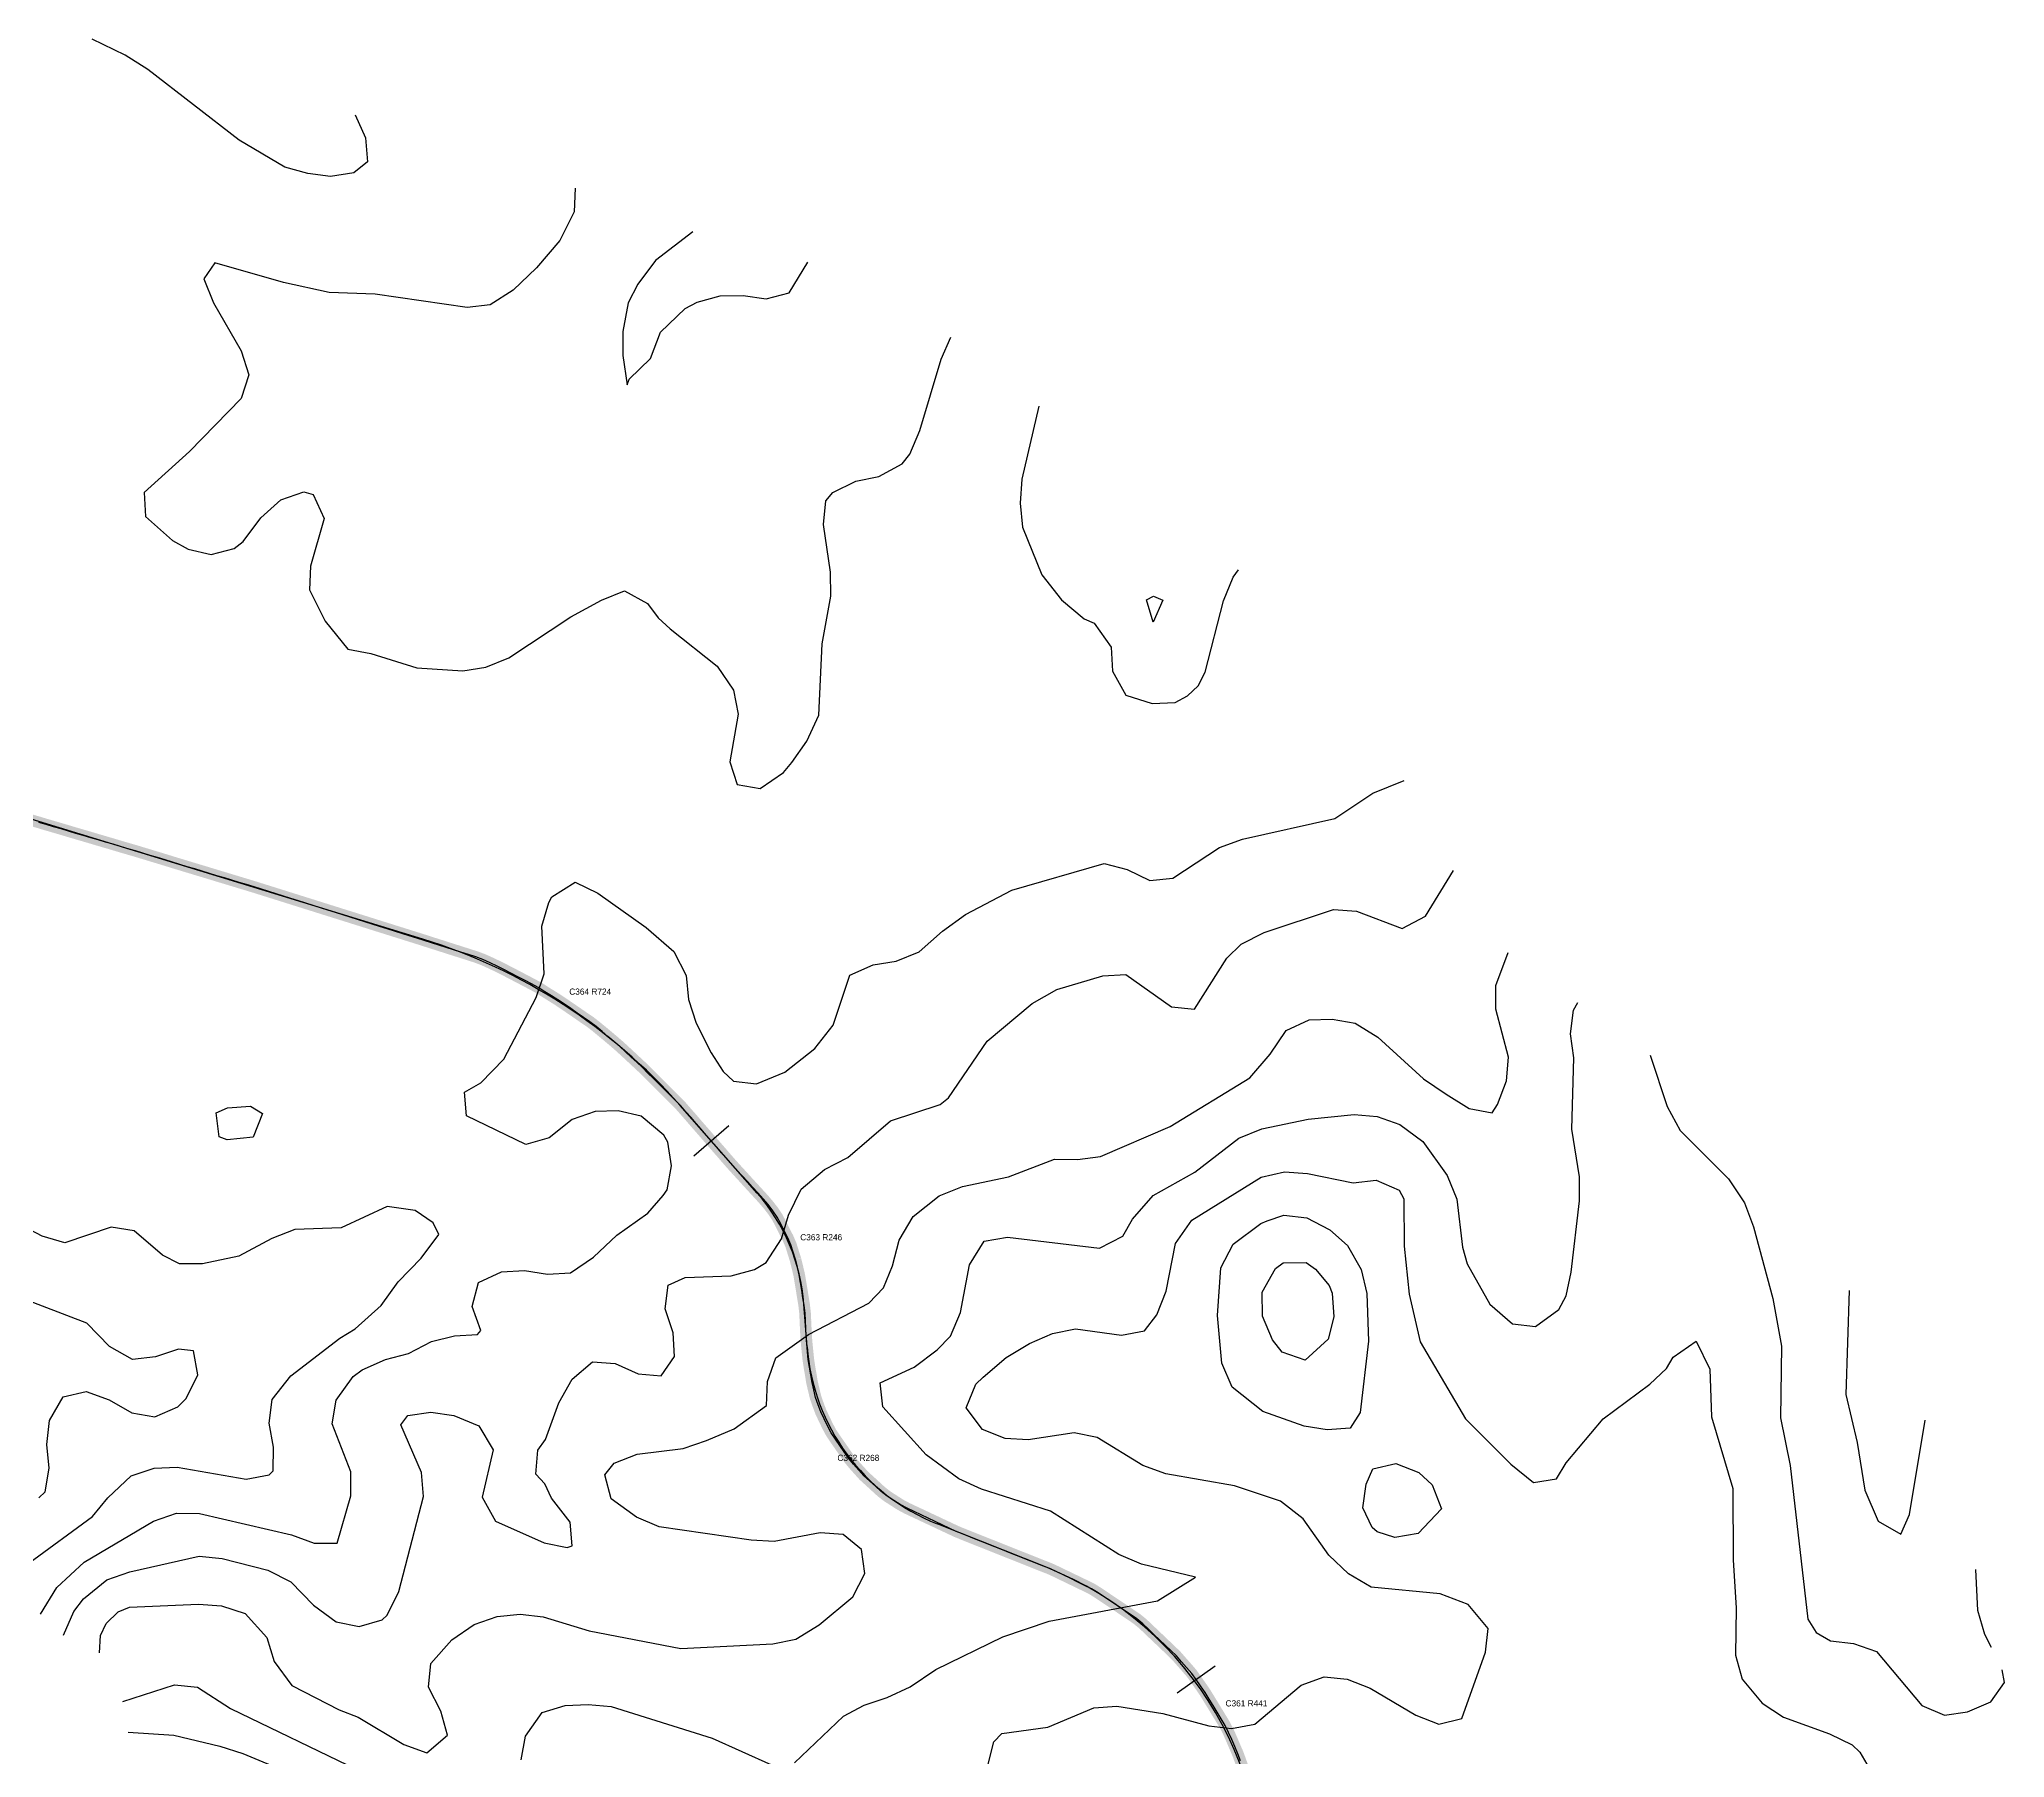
# Model space of a CAD drawing. Header units: metres. Extents: x 697254 to 930473, y 8023396 to 8227001.
# Drawn here: x 760094 to 762631, y 8183453 to 8185671 of the extents above; entities that cross this region are included whole.
import ezdxf

# ---------------------------------------------------------------- set-up
doc = ezdxf.new("R2010")
doc.units = ezdxf.units.M
for name, color, linetype in [('ALIGNMENT_FITTED', 4, 'Continuous'), ('CENTRELINE', 7, 'Continuous'), ('CHAINAGE', 7, 'Continuous'), ('CONTOUR_10M', 33, 'Continuous'), ('CONTOUR_INDEX_50M', 34, 'Continuous'), ('CURVE_LABELS', 4, 'Continuous'), ('GRADE_0-4', 3, 'Continuous'), ('GRADE_4-6', 2, 'Continuous'), ('GRADE_6-8', 30, 'Continuous')]:
    doc.layers.add(name, color=color, linetype=linetype)

msp = doc.modelspace()

# ---------------------------------------------------------------- linework, layer by layer
at = {"layer": 'ALIGNMENT_FITTED'}
for p, q in [((760588.8, 8184509.3), (759929.8, 8184711.1)), ((761020.3, 8184181.7), (760920.8, 8184294.8)), ((761084.8, 8183983), (761080.7, 8184038.1)), ((761394.6, 8183698.1), (761252.8, 8183754.6))]:
    msp.add_line(p, q, dxfattribs=at)
for centre, radius, start, end in [((760376.7, 8183816.6), 724.4, 41.3119, 72.9754), ((760835.8, 8184019.6), 245.6, 4.328, 41.3119), ((761351.7, 8184003.2), 267.6, -175.672, -111.6918), ((761231.6, 8183288.3), 441, -7.5708, 68.3082)]:
    msp.add_arc(centre, radius, start, end, dxfattribs=at)
at = {"layer": 'CENTRELINE'}
msp.add_polyline3d([(761644.4, 8183448.5, 1081.6), (761641, 8183457.9, 1081.2), (761637, 8183467.1, 1080.8), (761633.1, 8183476.3, 1080.4), (761629.1, 8183485.4, 1080.1), (761624.6, 8183494.3, 1079.8), (761619.4, 8183502.9, 1079.4), (761614.2, 8183511.4, 1078.8), (761609, 8183520, 1078.2), (761603.8, 8183528.5, 1077.6), (761598.6, 8183537, 1077.3), (761592.9, 8183545.3, 1077.1), (761587.1, 8183553.5, 1076.7), (761581.4, 8183561.6, 1076.1), (761574.8, 8183569.2, 1075.4), (761568.2, 8183576.7, 1075), (761561.6, 8183584.2, 1074.4), (761554.5, 8183591.2, 1073.9), (761547.2, 8183598.1, 1073.4), (761540, 8183605, 1072.9), (761532.7, 8183611.9, 1072.4), (761525.5, 8183618.8, 1071.7), (761518.2, 8183625.7, 1071), (761510.5, 8183632, 1070.7), (761502.2, 8183637.6, 1070.1), (761493.9, 8183643.2, 1069.2), (761485.6, 8183648.8, 1068.1), (761477.3, 8183654.3, 1067.1), (761469, 8183659.9, 1066.8), (761460.7, 8183665.5, 1066.9), (761452.2, 8183670.8, 1066.8), (761443.2, 8183675.2, 1066.5), (761434.2, 8183679.5, 1065.9), (761425.2, 8183683.9, 1065.1), (761416.2, 8183688.2, 1064.2), (761407.2, 8183692.6, 1063.8), (761398.1, 8183696.8, 1063.3), (761388.8, 8183700.4, 1063.4), (761379.5, 8183704.1, 1063.3), (761370.2, 8183707.8, 1063.2), (761360.9, 8183711.5, 1062.9), (761351.6, 8183715.2, 1062.5), (761342.3, 8183718.9, 1061.8), (761333, 8183722.6, 1062.4), (761323.7, 8183726.3, 1063.1), (761314.4, 8183730, 1063.6), (761305.1, 8183733.7, 1063.8), (761295.8, 8183737.4, 1063.9), (761286.5, 8183741.1, 1063.7), (761277.3, 8183744.9, 1063.3), (761268.2, 8183749.2, 1063), (761259.2, 8183753.4, 1063.1), (761250.1, 8183757.7, 1063.4), (761241.1, 8183761.9, 1063.5), (761232, 8183766.2, 1063.5), (761223, 8183770.4, 1063.5), (761213.9, 8183774.7, 1063.6), (761205.1, 8183779.4, 1063.8), (761196.7, 8183784.8, 1064), (761188.3, 8183790.2, 1064.3), (761180.4, 8183796.4, 1064.4), (761173.1, 8183803.1, 1064.4), (761165.7, 8183809.9, 1064.2), (761158.3, 8183816.6, 1064.1), (761151.6, 8183824, 1064.1), (761144.9, 8183831.5, 1064), (761138.6, 8183839.2, 1063.6), (761132.9, 8183847.5, 1063.2), (761127.2, 8183855.7, 1063.3), (761121.5, 8183863.9, 1063.1), (761115.9, 8183872.2, 1062.6), (761111.2, 8183881, 1062.4), (761106.9, 8183890, 1062.6), (761102.6, 8183899.1, 1062.7), (761099.1, 8183908.4, 1063.1), (761095.8, 8183917.9, 1063.9), (761093.5, 8183927.6, 1064.7), (761091.2, 8183937.3, 1065.4), (761089.6, 8183947.2, 1064.5), (761087.9, 8183957.1, 1063.5), (761086.4, 8183967, 1062.6), (761085.4, 8183976.9, 1061.6), (761084.4, 8183986.9, 1060.6), (761083.6, 8183996.9, 1059.6), (761083.1, 8184006.8, 1058.7), (761082.7, 8184016.8, 1057.9), (761082.2, 8184026.8, 1057.2), (761081.1, 8184036.8, 1056.2), (761079.5, 8184046.6, 1055.3), (761077.9, 8184056.5, 1054.4), (761076.3, 8184066.4, 1053.7), (761074.6, 8184076.2, 1053.1), (761072.3, 8184086, 1052.5), (761069.9, 8184095.7, 1051.9), (761066.9, 8184105.2, 1051.3), (761063.9, 8184114.8, 1050.9), (761060, 8184123.9, 1050.7), (761055.4, 8184132.8, 1050.3), (761050.9, 8184141.8, 1049.9), (761046.3, 8184150.6, 1049.2), (761040.7, 8184158.9, 1048.9), (761034.5, 8184166.8, 1048.6), (761028, 8184174.4, 1048.3), (761021.2, 8184181.8, 1047.9), (761014.5, 8184189.1, 1047.5), (761007.7, 8184196.5, 1047), (761001, 8184203.9, 1046.4), (760994.2, 8184211.3, 1045.8), (760987.5, 8184218.7, 1045.3), (760980.9, 8184226.2, 1044.8), (760974.4, 8184233.8, 1044.3), (760967.8, 8184241.3, 1043.7), (760961.2, 8184248.9, 1043.1), (760954.7, 8184256.4, 1042.8), (760948.1, 8184264, 1042.6), (760941.5, 8184271.5, 1042.5), (760935, 8184279.1, 1042.5), (760928.4, 8184286.6, 1042.5), (760921.8, 8184294.2, 1042.4), (760914.8, 8184301.3, 1042.5), (760907.7, 8184308.4, 1042.7), (760900.6, 8184315.4, 1042.7), (760893.6, 8184322.5, 1042.7), (760886.5, 8184329.6, 1042.7), (760879.4, 8184336.6, 1042.6), (760872.3, 8184343.7, 1042.4), (760865, 8184350.5, 1042.5), (760857.7, 8184357.3, 1042.5), (760850.4, 8184364.1, 1042.5), (760843, 8184370.9, 1042.4), (760835.4, 8184377.5, 1042.5), (760827.8, 8184383.9, 1042.4), (760820.1, 8184390.3, 1042.2), (760812.4, 8184396.7, 1041.8), (760804.5, 8184402.8, 1041.7), (760796.2, 8184408.4, 1041.5), (760788, 8184414.1, 1041.3), (760779.7, 8184419.8, 1041.1), (760771.5, 8184425.4, 1040.7), (760763.2, 8184431, 1040.3), (760754.7, 8184436.3, 1039.8), (760746.2, 8184441.6, 1039.8), (760737.8, 8184447, 1039.6), (760729, 8184451.7, 1039.4), (760720.1, 8184456.4, 1039.1), (760711.2, 8184461, 1038.9), (760702.4, 8184465.7, 1038.6), (760693.5, 8184470.2, 1038.4), (760684.6, 8184474.7, 1038.2), (760675.5, 8184479, 1038), (760666.4, 8184483.1, 1037.7), (760657, 8184486.6, 1037.3), (760647.5, 8184489.6, 1037), (760637.9, 8184492.7, 1036.7), (760628.4, 8184495.7, 1036.4), (760618.9, 8184498.7, 1036.3), (760609.4, 8184501.8, 1036.1), (760599.8, 8184504.8, 1036.1), (760590.3, 8184507.9, 1036.2), (760580.8, 8184510.9, 1036.1), (760571.2, 8184513.9, 1036), (760561.7, 8184516.9, 1035.9), (760552.1, 8184519.9, 1035.8), (760542.6, 8184522.9, 1035.7), (760533, 8184525.9, 1035.8), (760523.5, 8184528.9, 1035.8), (760514, 8184531.9, 1036), (760504.4, 8184534.9, 1036.1), (760494.9, 8184537.9, 1036.1), (760485.3, 8184540.9, 1036.2), (760475.8, 8184543.9, 1036.2), (760466.2, 8184546.9, 1036.1), (760456.7, 8184549.9, 1036), (760447.2, 8184552.9, 1036), (760437.6, 8184555.9, 1036.1), (760428.1, 8184558.9, 1036.2), (760418.5, 8184561.9, 1036.3), (760409, 8184564.9, 1036.4), (760399.4, 8184567.9, 1036.5), (760389.9, 8184570.9, 1036.7), (760380.3, 8184573.9, 1036.9), (760370.8, 8184576.9, 1036.9), (760361.2, 8184579.8, 1036.7), (760351.6, 8184582.7, 1036.5), (760342.1, 8184585.6, 1036.3), (760332.5, 8184588.5, 1036), (760322.9, 8184591.4, 1035.8), (760313.4, 8184594.3, 1035.6), (760303.8, 8184597.2, 1035.7), (760294.2, 8184600.1, 1035.8), (760284.6, 8184603, 1035.8), (760275.1, 8184605.9, 1035.7), (760265.5, 8184608.8, 1035.5), (760255.9, 8184611.8, 1035.4), (760246.3, 8184614.7, 1035.4), (760236.8, 8184617.6, 1035.5), (760227.2, 8184620.5, 1035.6), (760217.6, 8184623.4, 1035.7), (760208, 8184626.2, 1036), (760198.4, 8184629, 1036.4), (760188.8, 8184631.9, 1036.8), (760179.2, 8184634.7, 1037.1), (760169.6, 8184637.5, 1037.5), (760160, 8184640.4, 1037.8), (760150.4, 8184643.2, 1038), (760140.8, 8184646, 1038.1), (760131.3, 8184648.8, 1038.3), (760121.7, 8184651.7, 1038.8), (760112.1, 8184654.5, 1039.3), (760102.5, 8184657.3, 1039.7), (760092.9, 8184660.2, 1040)], dxfattribs=at)
at = {"layer": 'CHAINAGE'}
for p, q in [((760983.9, 8184268.6), (760938.6, 8184229.2)), ((761611.6, 8183570.8), (761562.6, 8183536.2))]:
    msp.add_line(p, q, dxfattribs=at)
at = {"layer": 'CONTOUR_10M'}
for points, elevation in [([(760501.5, 8185573.6), (760514.9, 8185543.8), (760517.2, 8185513.1), (760499.5, 8185498.7), (760469.7, 8185493.8), (760440.1, 8185497.8), (760410.5, 8185506.2), (760351.5, 8185540.8), (760233.9, 8185632.3), (760204.4, 8185650.8), (760162, 8185671.1)], 1040), ([(760785.6, 8185479.1), (760784.2, 8185448.3), (760765.6, 8185411.5), (760735.5, 8185376.1), (760705.5, 8185347.3), (760675.6, 8185328.5), (760645.8, 8185325), (760527.3, 8185342.3), (760467.9, 8185344.2), (760408.7, 8185357), (760320, 8185382.4), (760305.8, 8185361.8), (760318.3, 8185330.9), (760354.2, 8185269), (760364.3, 8185238.1), (760354.4, 8185207.5), (760287.3, 8185139.1), (760229.1, 8185085.9), (760230.6, 8185055.2), (760265.6, 8185024), (760285.8, 8185012.7), (760315.4, 8185006.2), (760345.2, 8185013.6), (760356.7, 8185022.9), (760379.5, 8185053.4), (760405.3, 8185076.7), (760435.2, 8185086.8), (760447.1, 8185083.3), (760461.4, 8185052.4), (760443.7, 8184991.1), (760442.3, 8184960.4), (760462.8, 8184920.1), (760492.1, 8184883.9), (760521.7, 8184878.1), (760580.9, 8184859.7), (760640.2, 8184855.7), (760669.9, 8184860.4), (760699.8, 8184872.7), (760779.9, 8184925.5), (760819.4, 8184947), (760849.2, 8184958.9), (760878.7, 8184942.9), (760892.7, 8184924.2), (760908, 8184910.2), (760968.6, 8184861.8), (760989.7, 8184830.8), (760995.7, 8184799.9), (760985.3, 8184738.5), (760994.7, 8184709), (761024.3, 8184703.8), (761054.2, 8184724.8), (761065.1, 8184737.6), (761084.4, 8184765.1), (761099.8, 8184798.7), (761104.1, 8184890.9), (761115.6, 8184952.3), (761115.2, 8184983), (761106.1, 8185044.6), (761109.2, 8185075.4), (761117.9, 8185086), (761147.8, 8185100.9), (761177.6, 8185106.8), (761207.5, 8185123.1), (761217.3, 8185135.6), (761230.4, 8185166.2), (761257.9, 8185258.1), (761270.6, 8185286.8)], 1030), ([(760937.4, 8185422.4), (760889.1, 8185385.6), (760866.4, 8185355.1), (760853.7, 8185330.9), (760847, 8185293.8), (760847, 8185263), (760852.4, 8185225.2), (760855.3, 8185232.2), (760882.5, 8185259.1), (760895.5, 8185293.2), (760927.6, 8185323.6), (760942.8, 8185331.8), (760972.6, 8185340), (761002.3, 8185340.4), (761031.9, 8185336.1), (761061.7, 8185343.7), (761085.7, 8185383.2)], 1020), ([(761384.1, 8185197.5), (761362.2, 8185103.1), (761359.9, 8185072.3), (761363.1, 8185041.5), (761387.9, 8184979.7), (761413.1, 8184947.5), (761442.5, 8184922.9), (761455.6, 8184917.4), (761477.6, 8184886.4), (761479, 8184855.6), (761496.2, 8184824.6), (761530.3, 8184813.7), (761560, 8184815), (761575.8, 8184823.7), (761589.9, 8184836.5), (761599, 8184854.2), (761622.4, 8184946.1), (761634.8, 8184976.7), (761641.8, 8184986.3)], 1030), ([(761522.9, 8184947.3), (761531.9, 8184952.2), (761544, 8184947.1), (761531.5, 8184918.7), (761522.9, 8184947.3)], 1030), ([(760095.2, 8183637.9), (760116.1, 8183672.6), (760151.4, 8183705.2), (760241.1, 8183758.1), (760270.9, 8183768.5), (760300.5, 8183768), (760419, 8183740.4), (760448.5, 8183729.9), (760478.2, 8183729.5), (760495.7, 8183791), (760495.8, 8183821.8), (760471.8, 8183883.6), (760476.9, 8183914.3), (760499, 8183944.8), (760510.6, 8183953.5), (760540.4, 8183966.8), (760570.4, 8183974.6), (760600.1, 8183990.2), (760629.8, 8183997.3), (760659.5, 8183998.9), (760663.7, 8184004.3), (760652.5, 8184035.2), (760660.4, 8184066.3), (760690.2, 8184079.9), (760719.9, 8184081.6), (760749.5, 8184076.9), (760779.3, 8184078.6), (760809.2, 8184099.1), (760839.2, 8184127.3), (760879.4, 8184155.5), (760899.2, 8184178.4), (760904.2, 8184185.9), (760909.6, 8184216.6), (760905.1, 8184247.4), (760900.1, 8184256.2), (760870.7, 8184281.1), (760841.1, 8184288), (760811.4, 8184286.8), (760781.6, 8184276.7), (760751.7, 8184252.8), (760721.9, 8184244.4), (760645, 8184281.3), (760642.4, 8184312.1), (760663.5, 8184324), (760693.5, 8184354.7), (760735.1, 8184434), (760745.3, 8184464.6), (760742.4, 8184526.2), (760751.6, 8184556.8), (760755.4, 8184563.9), (760785.3, 8184583.2), (760814.8, 8184568.9), (760877.1, 8184524.6), (760912.8, 8184493.4), (760928.9, 8184462.4), (760931.8, 8184431.6), (760941.7, 8184400.8), (760960.8, 8184362.5), (760976.4, 8184338.8), (760990, 8184326.3), (761019.7, 8184322.8), (761056, 8184337.9), (761095, 8184368.2), (761118.3, 8184398.6), (761140.1, 8184462.9), (761170, 8184476.3), (761199.7, 8184480.9), (761229.5, 8184493), (761259.8, 8184519.9), (761289.5, 8184541.2), (761349.2, 8184572.6), (761468.4, 8184607.2), (761498, 8184599.2), (761527.5, 8184585.2), (761557.2, 8184588), (761617.1, 8184627.6), (761646.9, 8184638.7), (761766, 8184665.1), (761815.4, 8184697.8), (761855.6, 8184714.4)], 1040), ([(760171.5, 8183588.1), (760172.8, 8183610.4), (760180.1, 8183625.8), (760195.2, 8183640.9), (760210, 8183647.1), (760299.1, 8183650.9), (760328.8, 8183648.8), (760359.2, 8183638.9), (760387.3, 8183607.8), (760396.8, 8183576.9), (760419.6, 8183545.9), (760480.6, 8183514.4), (760505.2, 8183505), (760564.1, 8183469.8), (760593.7, 8183458.9), (760620.4, 8183482), (760612.1, 8183512.8), (760595.9, 8183543.8), (760599, 8183574.5), (760626.1, 8183604.9), (760655, 8183624.9), (760684.9, 8183635.2), (760714.6, 8183638.2), (760744.2, 8183634.6), (760803.4, 8183616.4), (760921.8, 8183593.6), (761040.6, 8183599.7), (761070.4, 8183605.7), (761100.3, 8183624.4), (761143.7, 8183660.2), (761159.5, 8183690.7), (761155, 8183721.6), (761131.4, 8183741), (761101.7, 8183743.2), (761042.2, 8183731.8), (761012.6, 8183733.4), (760894, 8183750.6), (760864.5, 8183763.3), (760832.1, 8183787), (760823.9, 8183817.8), (760835.7, 8183833.1), (760865.5, 8183844.4), (760924.9, 8183851.7), (760954.8, 8183862.4), (760990.9, 8183877.3), (761032.3, 8183907.6), (761033.8, 8183938.3), (761044.3, 8183968.9), (761086.5, 8183999.2), (761164.7, 8184039.4), (761183.4, 8184059.5), (761195, 8184087.9), (761203.8, 8184120.8), (761221.8, 8184151.3), (761255.4, 8184178), (761285.3, 8184190.1), (761344.8, 8184202.8), (761404.4, 8184225.4), (761434.1, 8184224.8), (761463.8, 8184228.8), (761553.4, 8184267.7), (761656.6, 8184330.6), (761682.6, 8184361.1), (761703.3, 8184391.6), (761733.1, 8184405.2), (761762.8, 8184406.2), (761792.5, 8184400.9), (761821.9, 8184383.1), (761880.7, 8184329.2), (761910.1, 8184309.2), (761939.6, 8184291), (761969.2, 8184285.2), (761976.2, 8184296), (761987.8, 8184326.6), (761990.6, 8184357.3), (761974, 8184419), (761974.1, 8184449.8), (761989.9, 8184492.3)], 1060), ([(761068.5, 8183446), (761132, 8183506.5), (761158.4, 8183520.6), (761188.2, 8183530.3), (761218.1, 8183544.3), (761250.9, 8183566.6), (761337.6, 8183608.9), (761397.2, 8183628.9), (761537.4, 8183655.4), (761586.4, 8183685.6), (761516.8, 8183702.5), (761487.3, 8183715.2), (761398.9, 8183770.8), (761310.2, 8183799.4), (761280.7, 8183812.8), (761238.7, 8183843.6), (761182.8, 8183905.8), (761179.2, 8183936.6), (761223.1, 8183957), (761253, 8183979.3), (761269.8, 8183997), (761283, 8184027.6), (761294.4, 8184088.9), (761313.5, 8184119.5), (761343.8, 8184124.6), (761462.4, 8184110.5), (761492.3, 8184126.1), (761505, 8184147.9), (761531.7, 8184178.3), (761585.3, 8184208.5), (761642.2, 8184252.7), (761672.1, 8184264.7), (761731.6, 8184277), (761791, 8184283.2), (761820.7, 8184280.5), (761850.3, 8184270), (761879.7, 8184248.4), (761911.3, 8184204.5), (761923.6, 8184173.6), (761931.1, 8184112), (761937.1, 8184090.1), (761966.2, 8184038.1), (761995.6, 8184012.8), (762025.2, 8184009.3), (762055.2, 8184031.4), (762064.7, 8184048.9), (762071.3, 8184079.6), (762082, 8184171.7), (762081.9, 8184202.4), (762072.3, 8184264.1), (762074.8, 8184356.3), (762070.5, 8184387.1), (762074.3, 8184417.8), (762080.1, 8184427.6)], 1070), ([(762173.5, 8184359.7), (762195.2, 8184293.3), (762212.1, 8184262.4), (762274.5, 8184200.1), (762295.2, 8184169.1), (762306.9, 8184138.2), (762331.5, 8184045.6), (762343, 8183984), (762341.4, 8183891.7), (762354, 8183830.1), (762376.9, 8183631.6), (762387.8, 8183614.4), (762406.2, 8183603.6), (762435.9, 8183600.3), (762465.4, 8183589.8), (762523.9, 8183520.3), (762553.5, 8183507.5), (762583.2, 8183511.9), (762613, 8183524.8), (762631, 8183549.9), (762627.8, 8183566)], 1070), ([(760322, 8184285.2), (760336.5, 8184291.6), (760366.2, 8184293.7), (760381.6, 8184284.5), (760369.9, 8184253.9), (760336, 8184250.3), (760326, 8184254.4), (760322, 8184285.2)], 1040), ([(761318.3, 8183442.8), (761326.1, 8183473.4), (761336.1, 8183484), (761395.6, 8183492), (761455.2, 8183516.9), (761484.9, 8183519.2), (761544.2, 8183509.9), (761603.4, 8183493.9), (761633, 8183490.5), (761662.8, 8183496.2), (761722.8, 8183546.2), (761752.6, 8183557.1), (761782.2, 8183554.3), (761811.8, 8183542.4), (761870.7, 8183507.8), (761900.3, 8183496), (761930, 8183503.3), (761960.8, 8183588.8), (761964.3, 8183619.5), (761938.4, 8183650.6), (761902.3, 8183664.1), (761813.3, 8183672.8), (761783.9, 8183690.1), (761758.6, 8183714.3), (761725.4, 8183761.2), (761695.9, 8183783.7), (761636.8, 8183803.9), (761547.9, 8183819.4), (761518.4, 8183829.8), (761459.5, 8183865.9), (761429.8, 8183872.3), (761370.4, 8183863.3), (761340.7, 8183865), (761311.2, 8183876.5), (761290.3, 8183904.5), (761302.6, 8183935.1), (761312, 8183944.2), (761342, 8183969.3), (761371.9, 8183987.3), (761401.7, 8184000.5), (761431.5, 8184006.2), (761490.7, 8183998.3), (761520.5, 8184003.8), (761536.5, 8184024.5), (761548.5, 8184055.1), (761560.4, 8184116.5), (761581.6, 8184146.5), (761671.3, 8184202), (761701.1, 8184209.2), (761730.7, 8184206.8), (761790, 8184195), (761819.7, 8184198.5), (761849.2, 8184185.6), (761855.3, 8184174.4), (761855.6, 8184112.9), (761862.2, 8184051.3), (761876.5, 8183989.5), (761934.7, 8183890.1), (761993.4, 8183831.8), (762022.8, 8183808.2), (762052.5, 8183812.9), (762064.7, 8183833.6), (762112.8, 8183890), (762172.7, 8183935.1), (762194.6, 8183955), (762202.8, 8183969.9), (762232.8, 8183990.3), (762250.2, 8183954.4), (762252.3, 8183892.8), (762279.9, 8183800.2), (762280.5, 8183707.9), (762284.5, 8183646.4), (762283.4, 8183584.9), (762291.9, 8183554), (762317.8, 8183523), (762345.6, 8183505.1), (762404.7, 8183483.4), (762434.3, 8183469.2), (762443.8, 8183459.9), (762462, 8183428.9)], 1080), ([(760080, 8183703.7), (760162.4, 8183764.3), (760182.1, 8183788.3), (760212.1, 8183816.6), (760241.9, 8183826.5), (760271.6, 8183827.8), (760360.5, 8183812.3), (760390.2, 8183817.8), (760395.3, 8183823), (760395.8, 8183853.7), (760390.5, 8183884.5), (760394.4, 8183915.3), (760418.4, 8183945.7), (760481.4, 8183994.2), (760501.3, 8184006.2), (760534.9, 8184036.6), (760556.8, 8184067.1), (760586.6, 8184097.5), (760609.5, 8184128), (760601.9, 8184143.1), (760579, 8184159.1), (760542.8, 8184164.1), (760483.1, 8184136.9), (760423.7, 8184134.6), (760393.9, 8184122.8), (760351, 8184100.3), (760304.4, 8184090.2), (760274.7, 8184090.4), (760252.5, 8184101.5), (760215.9, 8184133.1), (760186.3, 8184137.8), (760126.6, 8184117.4), (760097.1, 8184125.9), (760081.7, 8184134.3)], 1030), ([(761679, 8184145.8), (761700.4, 8184153.2), (761730.1, 8184149.6), (761739.2, 8184145.1), (761759.6, 8184134.2), (761782.4, 8184113.8), (761800.4, 8184082.8), (761807.7, 8184052), (761809.8, 8183990.4), (761798.7, 8183898.3), (761786.1, 8183878.1), (761756.4, 8183876.2), (761726.8, 8183880.8), (761673.2, 8183899.8), (761633.7, 8183931.1), (761620.4, 8183962), (761614.7, 8184023.6), (761619.2, 8184085), (761635, 8184115.6), (761670.6, 8184142.5), (761679, 8184145.8)], 1090), ([(760093, 8183788.3), (760101, 8183795.8), (760106.4, 8183826.5), (760103.4, 8183857.2), (760106.6, 8183888), (760124.2, 8183918.5), (760154, 8183925.4), (760183.6, 8183914.9), (760213.1, 8183897.8), (760242.7, 8183892.6), (760272.5, 8183905.6), (760283.4, 8183916.6), (760298.1, 8183947.2), (760292.6, 8183978), (760273.4, 8183980.2), (760243.6, 8183970.1), (760213.9, 8183966.6), (760184.4, 8183983.6), (760155.1, 8184013.9), (760066.4, 8184047.6)], 1020), ([(762430.3, 8184055.9), (762425.9, 8183921.5), (762440.5, 8183859.8), (762450.5, 8183798.2), (762467.5, 8183758.3), (762496.9, 8183741.5), (762508.2, 8183766.7), (762528.4, 8183888.3)], 1060), ([(761806.7, 8183806), (761815.2, 8183825.8), (761845, 8183832.4), (761874.5, 8183820.8), (761891.9, 8183804.9), (761903.8, 8183774), (761873.6, 8183742.1), (761843.8, 8183737.1), (761820.8, 8183744.3), (761814.3, 8183749.9), (761802.5, 8183775.2), (761806.7, 8183806)], 1090), ([(762613.9, 8183595), (762605.3, 8183611.7), (762596.2, 8183642.6), (762593.8, 8183695.5)], 1070), ([(760201.4, 8183525.2), (760268.2, 8183547), (760297.9, 8183543.7), (760340.5, 8183516.1), (760504.4, 8183437.2)], 1070), ([(760715.7, 8183450.1), (760721.1, 8183480.7), (760743, 8183511.2), (760772.5, 8183520), (760802.2, 8183521.5), (760831.9, 8183518.8), (760962.1, 8183477.8), (761038.8, 8183443.5)], 1070), ([(760208.1, 8183485.7), (760267.4, 8183481.7), (760326.6, 8183467.6), (760356.2, 8183458.2), (760474.3, 8183408.9)], 1080)]:
    msp.add_lwpolyline(points, dxfattribs=dict(at, elevation=elevation))
at = {"layer": 'CONTOUR_INDEX_50M'}
for points, elevation in [([(760124.8, 8183610.9), (760138.3, 8183641.5), (760150.8, 8183658), (760180.8, 8183682.2), (760210.6, 8183692.7), (760299.9, 8183713.1), (760329.5, 8183710), (760388.7, 8183694.9), (760418.2, 8183679.7), (760447.5, 8183649.7), (760477, 8183628.1), (760506.6, 8183622.1), (760536.4, 8183630.7), (760542.7, 8183636.7), (760557.8, 8183667.2), (760589.5, 8183789.9), (760587.2, 8183820.7), (760560.5, 8183882.5), (760569.2, 8183894.5), (760599, 8183898.9), (760628.6, 8183894.3), (760661.1, 8183881.3), (760679.7, 8183850.3), (760665.5, 8183789), (760682.4, 8183758), (760745.4, 8183730.2), (760775, 8183723.9), (760781.6, 8183726.1), (760778.8, 8183756.9), (760754.9, 8183787.9), (760746.3, 8183806.4), (760734.7, 8183818.9), (760737.1, 8183849.6), (760747, 8183863.7), (760764.2, 8183910.8), (760781.7, 8183941.3), (760807.6, 8183963.8), (760837.2, 8183961.8), (760866.7, 8183948.4), (760896.4, 8183945.9), (760913.7, 8183970.5), (760911.8, 8184001.3), (760901.7, 8184032.2), (760905.7, 8184062.9), (760927.6, 8184072.5), (760987, 8184074.7), (761016.8, 8184082.9), (761031.9, 8184092.1), (761051.7, 8184122.6), (761060.9, 8184153.3), (761077.4, 8184186.7), (761107.4, 8184212.1), (761137.3, 8184227.5), (761192.5, 8184274.7), (761256.8, 8184295.9), (761267.6, 8184304.6), (761317.2, 8184377.8), (761375.5, 8184426.3), (761407.1, 8184444.6), (761466.7, 8184461.9), (761496.4, 8184463.6), (761555.2, 8184421.9), (761584.9, 8184419.1), (761626.6, 8184484.8), (761645.3, 8184502.8), (761675.1, 8184518.1), (761764.6, 8184547.8), (761794.2, 8184545.7), (761853.3, 8184523.4), (761883.2, 8184539.2), (761919.6, 8184598)], 1050), ([(761689.7, 8184084.2), (761699.7, 8184091.5), (761729.4, 8184092.2), (761741.3, 8184083.5), (761758.7, 8184062.2), (761762.8, 8184052.5), (761764.8, 8184021.7), (761757.8, 8183992.9), (761727.8, 8183966), (761698.3, 8183976.3), (761685.6, 8183992), (761672.8, 8184022.9), (761672.4, 8184053.6), (761689.7, 8184084.2)], 1100)]:
    msp.add_lwpolyline(points, dxfattribs=dict(at, elevation=elevation))
at = {"layer": 'GRADE_0-4', "const_width": 15}
for points in [[(760994.2, 8184211.3), (760987.5, 8184218.7), (760980.9, 8184226.2), (760974.4, 8184233.8), (760967.8, 8184241.3), (760961.2, 8184248.9), (760954.7, 8184256.4), (760948.1, 8184264), (760941.5, 8184271.5), (760935, 8184279.1), (760928.4, 8184286.6), (760921.8, 8184294.2), (760914.8, 8184301.3), (760907.7, 8184308.4), (760900.6, 8184315.4), (760893.6, 8184322.5), (760886.5, 8184329.6), (760879.4, 8184336.6), (760872.3, 8184343.7), (760865, 8184350.5), (760857.7, 8184357.3), (760850.4, 8184364.1), (760843, 8184370.9), (760835.4, 8184377.5), (760827.8, 8184383.9), (760820.1, 8184390.3), (760812.4, 8184396.7), (760804.5, 8184402.8), (760796.2, 8184408.4), (760788, 8184414.1), (760779.7, 8184419.8), (760771.5, 8184425.4), (760763.2, 8184431), (760754.7, 8184436.3), (760746.2, 8184441.6), (760737.8, 8184447), (760729, 8184451.7), (760720.1, 8184456.4), (760711.2, 8184461), (760702.4, 8184465.7), (760693.5, 8184470.2), (760684.6, 8184474.7), (760675.5, 8184479), (760666.4, 8184483.1), (760657, 8184486.6), (760647.5, 8184489.6), (760637.9, 8184492.7), (760628.4, 8184495.7), (760618.9, 8184498.7), (760609.4, 8184501.8), (760599.8, 8184504.8), (760590.3, 8184507.9), (760580.8, 8184510.9), (760571.2, 8184513.9), (760561.7, 8184516.9), (760552.1, 8184519.9), (760542.6, 8184522.9), (760533, 8184525.9), (760523.5, 8184528.9), (760514, 8184531.9), (760504.4, 8184534.9), (760494.9, 8184537.9), (760485.3, 8184540.9), (760475.8, 8184543.9), (760466.2, 8184546.9), (760456.7, 8184549.9), (760447.2, 8184552.9), (760437.6, 8184555.9), (760428.1, 8184558.9), (760418.5, 8184561.9), (760409, 8184564.9), (760399.4, 8184567.9), (760389.9, 8184570.9), (760380.3, 8184573.9), (760370.8, 8184576.9), (760361.2, 8184579.8), (760351.6, 8184582.7), (760342.1, 8184585.6), (760332.5, 8184588.5), (760322.9, 8184591.4), (760313.4, 8184594.3), (760303.8, 8184597.2), (760294.2, 8184600.1), (760284.6, 8184603), (760275.1, 8184605.9), (760265.5, 8184608.8), (760255.9, 8184611.8), (760246.3, 8184614.7), (760236.8, 8184617.6), (760227.2, 8184620.5), (760217.6, 8184623.4), (760208, 8184626.2), (760198.4, 8184629), (760188.8, 8184631.9), (760179.2, 8184634.7), (760169.6, 8184637.5), (760160, 8184640.4), (760150.4, 8184643.2), (760140.8, 8184646), (760131.3, 8184648.8), (760121.7, 8184651.7), (760112.1, 8184654.5), (760102.5, 8184657.3), (760092.9, 8184660.2), (760083.3, 8184663)], [(761416.2, 8183688.2), (761407.2, 8183692.6), (761398.1, 8183696.8), (761388.8, 8183700.4), (761379.5, 8183704.1), (761370.2, 8183707.8), (761360.9, 8183711.5), (761351.6, 8183715.2), (761342.3, 8183718.9), (761333, 8183722.6), (761323.7, 8183726.3), (761314.4, 8183730), (761305.1, 8183733.7), (761295.8, 8183737.4), (761286.5, 8183741.1), (761277.3, 8183744.9), (761268.2, 8183749.2), (761259.2, 8183753.4), (761250.1, 8183757.7), (761241.1, 8183761.9), (761232, 8183766.2), (761223, 8183770.4), (761213.9, 8183774.7), (761205.1, 8183779.4), (761196.7, 8183784.8), (761188.3, 8183790.2), (761180.4, 8183796.4), (761173.1, 8183803.1), (761165.7, 8183809.9), (761158.3, 8183816.6), (761151.6, 8183824), (761144.9, 8183831.5), (761138.6, 8183839.2), (761132.9, 8183847.5), (761127.2, 8183855.7), (761121.5, 8183863.9), (761115.9, 8183872.2), (761111.2, 8183881), (761106.9, 8183890), (761102.6, 8183899.1), (761099.1, 8183908.4), (761095.8, 8183917.9), (761093.5, 8183927.6), (761091.2, 8183937.3), (761089.6, 8183947.2)]]:
    msp.add_lwpolyline(points, dxfattribs=at)
at = {"layer": 'GRADE_4-6', "const_width": 15}
for points in [[(761069.9, 8184095.7), (761066.9, 8184105.2), (761063.9, 8184114.8), (761060, 8184123.9), (761055.4, 8184132.8), (761050.9, 8184141.8), (761046.3, 8184150.6), (761040.7, 8184158.9), (761034.5, 8184166.8), (761028, 8184174.4), (761021.2, 8184181.8), (761014.5, 8184189.1), (761007.7, 8184196.5), (761001, 8184203.9), (760994.2, 8184211.3)], [(761089.6, 8183947.2), (761087.9, 8183957.1), (761086.4, 8183967), (761085.4, 8183976.9), (761084.4, 8183986.9), (761083.6, 8183996.9), (761083.1, 8184006.8), (761082.7, 8184016.8)], [(761647.8, 8183439.1), (761644.4, 8183448.5), (761641, 8183457.9), (761637, 8183467.1), (761633.1, 8183476.3), (761629.1, 8183485.4), (761624.6, 8183494.3), (761619.4, 8183502.9), (761614.2, 8183511.4), (761609, 8183520), (761603.8, 8183528.5), (761598.6, 8183537), (761592.9, 8183545.3), (761587.1, 8183553.5), (761581.4, 8183561.6), (761574.8, 8183569.2), (761568.2, 8183576.7), (761561.6, 8183584.2), (761554.5, 8183591.2), (761547.2, 8183598.1), (761540, 8183605), (761532.7, 8183611.9), (761525.5, 8183618.8), (761518.2, 8183625.7), (761510.5, 8183632), (761502.2, 8183637.6), (761493.9, 8183643.2), (761485.6, 8183648.8), (761477.3, 8183654.3), (761469, 8183659.9), (761460.7, 8183665.5), (761452.2, 8183670.8), (761443.2, 8183675.2), (761434.2, 8183679.5), (761425.2, 8183683.9), (761416.2, 8183688.2)]]:
    msp.add_lwpolyline(points, dxfattribs=at)
at = {"layer": 'GRADE_6-8', "const_width": 15}
msp.add_lwpolyline([(761082.7, 8184016.8), (761082.2, 8184026.8), (761081.1, 8184036.8), (761079.5, 8184046.6), (761077.9, 8184056.5), (761076.3, 8184066.4), (761074.6, 8184076.2), (761072.3, 8184086), (761069.9, 8184095.7)], dxfattribs=at)

# ---------------------------------------------------------------- texts
at = {"layer": 'CURVE_LABELS'}
for s, p in [('C364 R724', (760777.8, 8184437.7)), ('C363 R246', (761076, 8184120.6)), ('C362 R268', (761124, 8183835.8)), ('C361 R441', (761625.1, 8183518.9))]:
    msp.add_text(s, height=8, dxfattribs=at).set_placement(p)

doc.saveas('drawing.dxf')
